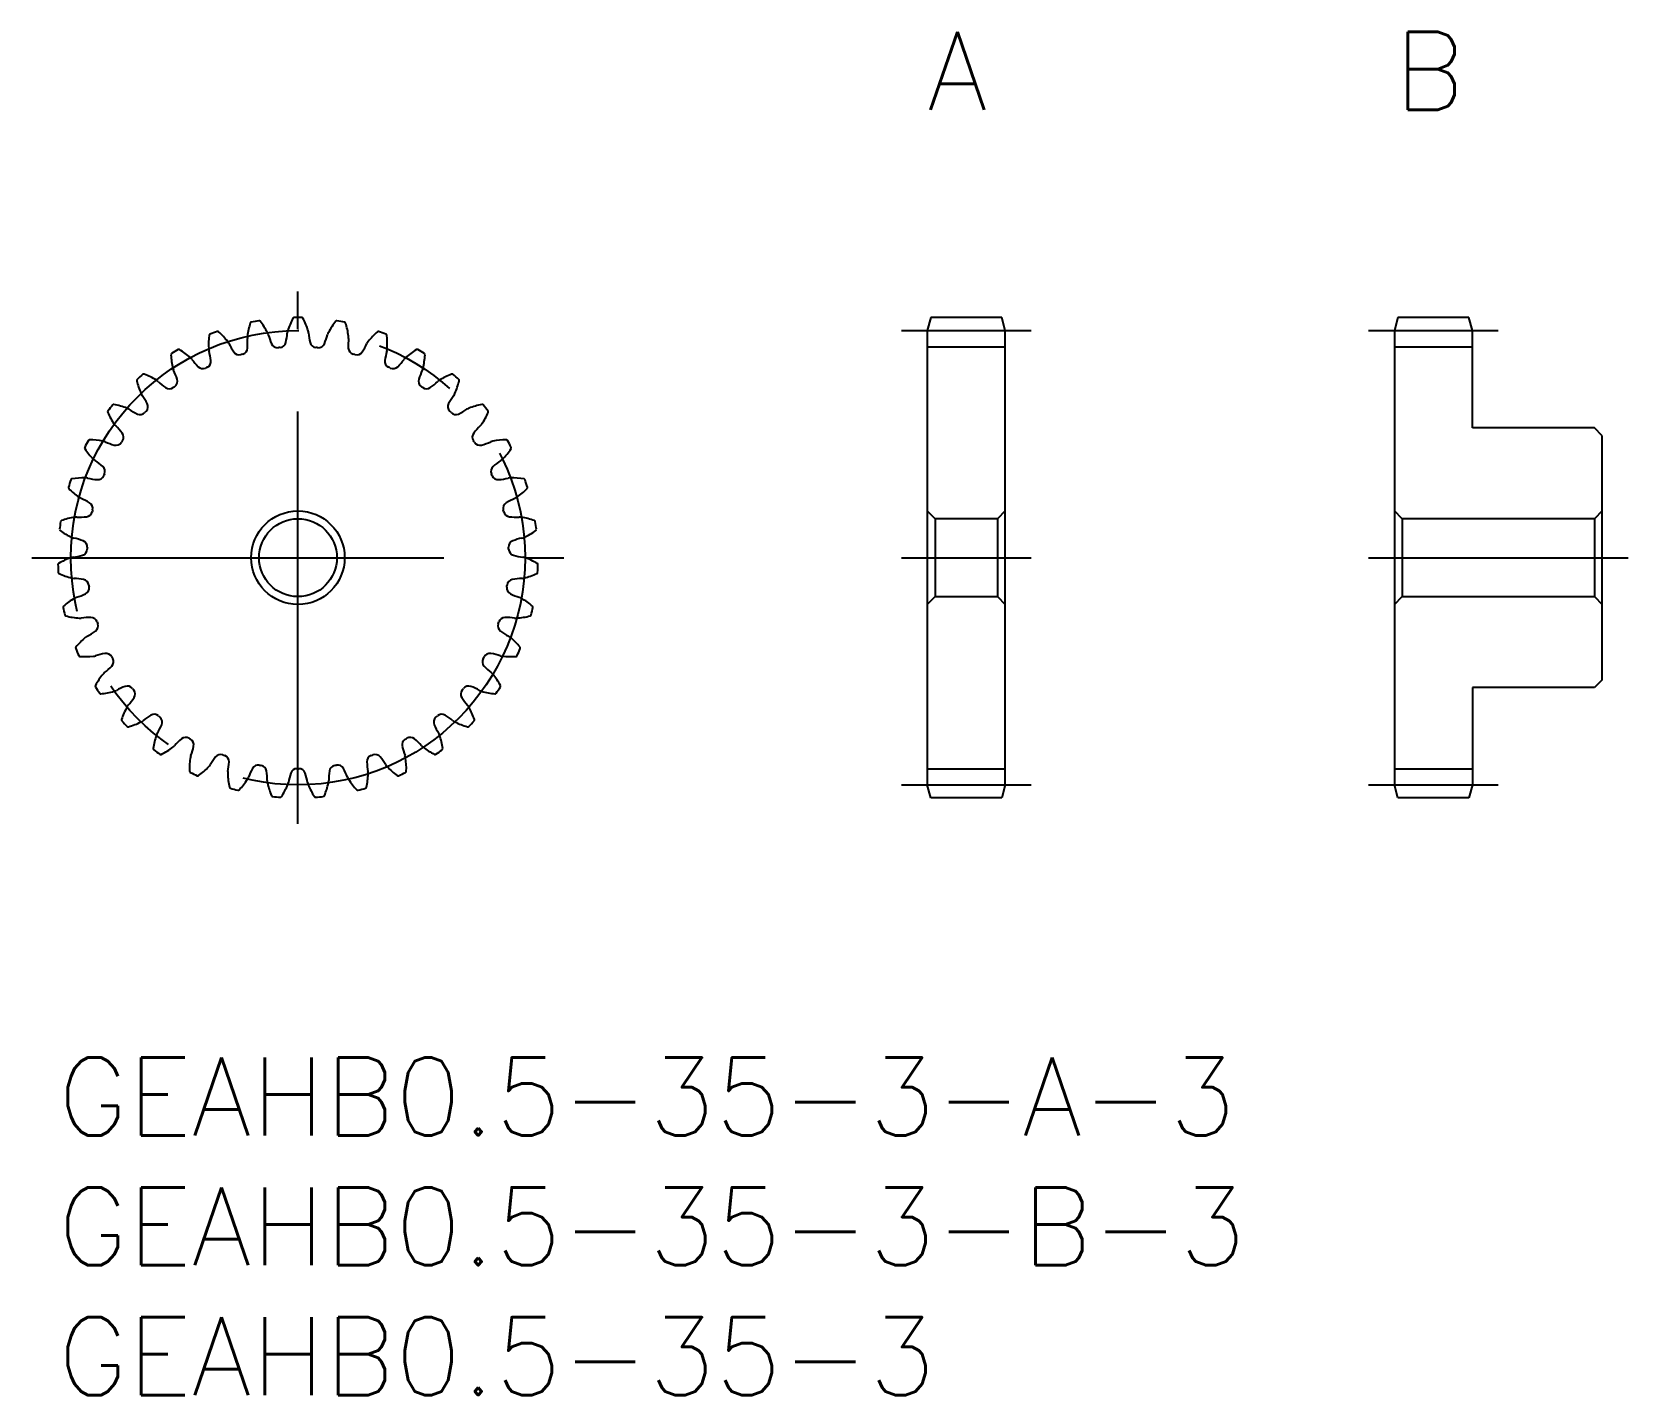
# Model space of a CAD drawing. Extents: x -1 to 60.5, y -13 to 39.5.
import ezdxf

# ---------------------------------------------------------------- set-up
doc = ezdxf.new("R2010")
doc.units = 0
doc.header["$LTSCALE"] = 0.5
doc.linetypes.add('CENTER', pattern=[50.8, 31.75, -6.35, 6.35, -6.35])
for name, color, linetype in [('MSM_CENTER', 1, 'CENTER'), ('MSM_CONTINUOUS', 7, 'CONTINUOUS'), ('MSM_PART_NUMBER', 7, 'CONTINUOUS')]:
    doc.layers.add(name, color=color, linetype=linetype)
doc.styles.get("Standard").update_dxf_attribs({"font": 'txt.shx', "height": 1, "bigfont": 'bigfont.shx'})

# ---------------------------------------------------------------- blocks, each defined once
blk = doc.blocks.new('*U3')
at = {"layer": 'MSM_PART_NUMBER'}
blk.add_text('GEAHB0.5-35-3-B-3', height=3, dxfattribs=at).set_placement((0, -8))
blk = doc.blocks.new('*U4')
at = {"layer": 'MSM_PART_NUMBER'}
blk.add_text('GEAHB0.5-35-3-A-3', height=3, dxfattribs=at).set_placement((0, -3))
blk = doc.blocks.new('*U5')
at = {"layer": 'MSM_PART_NUMBER'}
blk.add_text('GEAHB0.5-35-3', height=3, dxfattribs=at).set_placement((0, -13))
blk = doc.blocks.new('*U6')
at = {"layer": 'MSM_PART_NUMBER'}
blk.add_text('A', height=3, dxfattribs=at).set_placement((33.5, 36.5))
blk = doc.blocks.new('*U7')
at = {"layer": 'MSM_PART_NUMBER'}
blk.add_text('B', height=3, dxfattribs=at).set_placement((51.5, 36.5))

msp = doc.modelspace()

# ---------------------------------------------------------------- linework, layer by layer
at = {"layer": 'MSM_CENTER'}
for p, q in [((9.25, 9), (9.25, 29.5)), ((32.5, 28), (37.5, 28)), ((50.5, 28), (55.5, 28)), ((-1, 19.25), (19.5, 19.25)), ((32.5, 19.25), (37.5, 19.25)), ((50.5, 19.25), (60.5, 19.25)), ((32.5, 10.5), (37.5, 10.5)), ((50.5, 10.5), (55.5, 10.5))]:
    msp.add_line(p, q, dxfattribs=at)
msp.add_circle((9.25, 19.25), 8.75, dxfattribs=at)
at = {"layer": 'MSM_CONTINUOUS'}
for p, q in [((33.634, 28.5), (33.5, 28)), ((36.366, 28.5), (33.634, 28.5)), ((36.5, 28), (36.366, 28.5)), ((51.634, 28.5), (51.5, 28)), ((54.366, 28.5), (51.634, 28.5)), ((54.5, 28), (54.366, 28.5)), ((33.5, 28), (33.5, 10.5)), ((36.5, 10.5), (36.5, 28)), ((51.5, 28), (51.5, 10.5)), ((54.5, 24.25), (54.5, 28)), ((33.5, 27.375), (36.5, 27.375)), ((51.5, 27.375), (54.5, 27.375)), ((59.2, 24.25), (54.5, 24.25)), ((59.5, 23.95), (59.2, 24.25)), ((59.5, 14.55), (59.5, 23.95)), ((33.8, 20.75), (33.5, 21.05)), ((36.5, 21.05), (36.2, 20.75)), ((51.8, 20.75), (51.5, 21.05)), ((59.5, 21.05), (59.2, 20.75)), ((33.8, 20.75), (33.8, 17.75)), ((36.2, 20.75), (33.8, 20.75)), ((36.2, 20.75), (36.2, 17.75)), ((51.8, 20.75), (51.8, 17.75)), ((59.2, 20.75), (51.8, 20.75)), ((59.2, 20.75), (59.2, 17.75)), ((33.5, 17.45), (33.8, 17.75)), ((33.8, 17.75), (36.2, 17.75)), ((36.2, 17.75), (36.5, 17.45)), ((51.5, 17.45), (51.8, 17.75)), ((51.8, 17.75), (59.2, 17.75)), ((59.2, 17.75), (59.5, 17.45)), ((59.2, 14.25), (54.5, 14.25)), ((54.5, 14.25), (54.5, 10.5)), ((59.5, 14.55), (59.2, 14.25)), ((33.5, 11.125), (36.5, 11.125)), ((51.5, 11.125), (54.5, 11.125)), ((33.634, 10), (33.5, 10.5)), ((36.5, 10.5), (36.366, 10)), ((51.634, 10), (51.5, 10.5)), ((54.5, 10.5), (54.366, 10)), ((36.366, 10), (33.634, 10)), ((54.366, 10), (51.634, 10))]:
    msp.add_line(p, q, dxfattribs=at)
for radius in [1.8, 1.5]:
    msp.add_circle((9.25, 19.25), radius, dxfattribs=at)
for centre, radius, start, end in [((7.461, 28.274), 0.05, 101.21146, 162.61612), ((9.25, 19.25), 9.25, 99.35999, 101.21144), ((7.754, 28.328), 0.05, 37.9553, 99.35999), ((5.493, 26.564), 2.917, 27.71429, 37.9553), ((11.64, 27.118), 2.917, 152.33041, 162.57143), ((9.101, 28.449), 0.05, 90.92572, 152.33041), ((9.25, 19.25), 9.25, 89.07428, 90.92572), ((9.399, 28.449), 0.05, 27.66959, 89.07428), ((6.86, 27.118), 2.917, 17.42857, 27.66959), ((13.007, 26.564), 2.917, 142.0447, 152.28571), ((10.746, 28.328), 0.05, 80.64001, 142.0447), ((9.25, 19.25), 9.25, 78.78856, 80.64001), ((11.039, 28.274), 0.05, 17.38388, 78.78856), ((8.723, 27.456), 2.917, 172.90184, 183.14286), ((5.879, 27.81), 0.05, 111.49717, 172.90184), ((9.25, 19.25), 9.25, 109.64571, 111.49715), ((6.157, 27.914), 0.05, 48.24102, 109.64571), ((4.248, 25.776), 2.917, 38, 48.24102), ((7.711, 27.729), 0.411, 172.85707, 185.1697), ((4.62, 27.45), 2.692, 357.27067, 5.16977), ((10.197, 27.418), 2.917, 162.61612, 172.85714), ((7.711, 27.729), 0.411, 15.40173, 27.71436), ((10.704, 28.554), 2.692, 195.40166, 203.30075), ((6.159, 28.145), 2.692, 346.98496, 354.88406), ((9.25, 27.868), 0.411, 162.57135, 174.88398), ((9.25, 27.868), 0.411, 5.11602, 17.42865), ((12.341, 28.145), 2.692, 185.11594, 193.01504), ((7.796, 28.554), 2.692, 336.69925, 344.59834), ((10.789, 27.729), 0.411, 152.28564, 164.59827), ((8.303, 27.418), 2.917, 7.14286, 17.38388), ((13.88, 27.45), 2.692, 174.83023, 182.72933), ((10.789, 27.729), 0.411, 354.8303, 7.14293), ((14.252, 25.776), 2.917, 131.75898, 142), ((12.343, 27.914), 0.05, 70.35429, 131.75898), ((9.25, 19.25), 9.25, 68.50285, 70.35429), ((12.621, 27.81), 0.05, 7.09816, 68.50285), ((9.777, 27.456), 2.917, 356.85714, 7.09816), ((4.404, 27.07), 0.05, 121.78288, 183.18755), ((7.267, 27.23), 2.917, 183.18755, 193.42857), ((9.25, 19.25), 9.25, 119.93142, 121.78286), ((4.66, 27.223), 0.05, 58.52672, 119.93142), ((3.163, 24.778), 2.917, 48.28571, 58.52673), ((6.222, 27.318), 0.411, 183.14278, 195.45541), ((3.23, 26.491), 2.692, 7.55639, 15.45548), ((6.222, 27.318), 0.411, 25.68744, 38.00007), ((9.019, 28.664), 2.692, 205.68737, 213.58647), ((6.984, 27.313), 0.25, 213.58648, 285.69569), ((9.25, 19.25), 8.125, 105.16145, 105.69569), ((7.06, 27.333), 0.25, 285.16145, 357.27068), ((8.46, 27.588), 0.25, 203.30075, 275.40998), ((9.25, 19.25), 8.125, 94.87574, 95.40998), ((8.538, 27.595), 0.25, 274.87574, 346.98496), ((9.962, 27.595), 0.25, 193.01504, 265.12426), ((9.25, 19.25), 8.125, 84.59002, 85.12426), ((10.04, 27.588), 0.25, 264.59002, 336.69925), ((11.44, 27.333), 0.25, 182.72932, 254.83855), ((9.25, 19.25), 8.125, 74.30431, 74.83855), ((11.516, 27.313), 0.25, 254.30431, 326.41353), ((9.481, 28.664), 2.692, 326.41353, 334.31263), ((12.278, 27.318), 0.411, 141.99993, 154.31256), ((15.27, 26.491), 2.692, 164.54452, 172.44361), ((12.278, 27.318), 0.411, 344.54459, 356.85722), ((15.337, 24.778), 2.917, 121.47327, 131.71429), ((13.84, 27.223), 0.05, 60.06857, 121.4732), ((9.25, 19.25), 9.25, 58.21714, 60.06858), ((11.233, 27.23), 2.917, 346.57143, 356.81245), ((14.096, 27.07), 0.05, 356.81245, 58.21714), ((4.83, 26.648), 0.411, 193.4285, 205.74113), ((2.034, 25.3), 2.692, 17.8421, 25.7412), ((4.83, 26.648), 0.411, 35.97316, 48.28579), ((7.342, 28.471), 2.692, 215.97309, 223.87218), ((5.581, 26.779), 0.25, 223.87219, 295.98141), ((9.25, 19.25), 8.125, 115.44716, 115.98141), ((5.651, 26.812), 0.25, 295.44716, 7.55639), ((12.849, 26.812), 0.25, 172.44361, 244.55284), ((9.25, 19.25), 8.125, 64.01859, 64.55284), ((12.919, 26.779), 0.25, 244.01859, 316.12782), ((11.158, 28.471), 2.692, 316.12782, 324.02691), ((13.67, 26.648), 0.411, 131.71421, 144.02684), ((16.466, 25.3), 2.692, 154.2588, 162.1579), ((13.67, 26.648), 0.411, 334.25887, 346.5715), ((3.086, 26.08), 0.05, 132.0686, 193.47327), ((5.874, 26.747), 2.917, 193.47327, 203.71429), ((9.25, 19.25), 9.25, 130.21714, 132.06858), ((3.31, 26.275), 0.05, 68.81244, 130.21714), ((2.274, 23.602), 2.917, 58.57143, 68.81245), ((3.58, 25.74), 0.411, 46.25887, 58.5715), ((5.726, 27.982), 2.692, 226.2588, 234.1579), ((9.25, 19.25), 8.125, 125.73288, 126.26712), ((4.359, 26.048), 0.25, 305.73288, 17.84211), ((14.141, 26.048), 0.25, 162.15789, 234.26712), ((9.25, 19.25), 8.125, 53.73288, 54.26712), ((12.774, 27.982), 2.692, 305.8421, 313.7412), ((14.92, 25.74), 0.411, 121.4285, 133.74113), ((16.226, 23.602), 2.917, 111.18755, 121.42857), ((15.19, 26.275), 0.05, 49.78285, 111.18762), ((9.25, 19.25), 9.25, 47.93142, 49.78286), ((12.626, 26.747), 2.917, 336.28571, 346.52673), ((15.414, 26.08), 0.05, 346.52673, 47.93142), ((3.58, 25.74), 0.411, 203.71421, 216.02684), ((1.07, 23.914), 2.692, 28.12782, 36.02691), ((4.296, 26.002), 0.25, 234.15789, 306.26712), ((14.204, 26.002), 0.25, 233.73288, 305.84211), ((17.43, 23.914), 2.692, 143.97309, 151.87218), ((14.92, 25.74), 0.411, 323.97316, 336.28579), ((1.965, 24.869), 0.05, 142.3543, 203.75898), ((4.589, 26.024), 2.917, 203.75898, 214), ((9.25, 19.25), 9.25, 140.50285, 142.35429), ((2.151, 25.102), 0.05, 79.09815, 140.50285), ((1.609, 22.287), 2.917, 68.85714, 79.09816), ((2.512, 24.623), 0.411, 56.54459, 68.85722), ((4.223, 27.213), 2.692, 236.54452, 244.44361), ((3.17, 25.009), 0.25, 244.44361, 316.55284), ((9.25, 19.25), 8.125, 136.01859, 136.55284), ((3.224, 25.066), 0.25, 316.01859, 28.12782), ((15.276, 25.066), 0.25, 151.87218, 223.98141), ((9.25, 19.25), 8.125, 43.44716, 43.98141), ((15.33, 25.009), 0.25, 223.44716, 295.55639), ((14.277, 27.213), 2.692, 295.55639, 303.45548), ((15.988, 24.623), 0.411, 111.14278, 123.45541), ((16.891, 22.287), 2.917, 100.90184, 111.14286), ((13.911, 26.024), 2.917, 326, 336.24102), ((16.349, 25.102), 0.05, 39.49716, 100.90177), ((9.25, 19.25), 9.25, 37.64571, 39.49715), ((16.535, 24.869), 0.05, 336.24102, 37.64571), ((2.512, 24.623), 0.411, 213.99993, 226.31256), ((0.368, 22.379), 2.692, 38.41353, 46.31263), ((2.282, 23.896), 0.25, 326.30431, 38.41353), ((16.218, 23.896), 0.25, 141.58647, 213.69569), ((18.132, 22.379), 2.692, 133.68737, 141.58647), ((15.988, 24.623), 0.411, 313.68744, 326.00007), ((1.079, 23.478), 0.05, 152.64002, 214.04463), ((9.25, 19.25), 9.25, 150.78856, 152.64001), ((3.454, 25.083), 2.917, 214.04469, 224.28571), ((1.22, 23.74), 0.05, 89.38387, 150.78856), ((1.189, 20.873), 2.917, 79.14286, 89.38388), ((1.661, 23.334), 0.411, 66.8303, 79.14293), ((2.882, 26.187), 2.692, 246.83023, 254.72933), ((2.239, 23.831), 0.25, 254.72933, 326.83855), ((9.25, 19.25), 8.125, 146.30431, 146.83855), ((9.25, 19.25), 8.125, 33.16145, 33.69569), ((16.261, 23.831), 0.25, 213.16145, 285.27068), ((15.618, 26.187), 2.692, 285.27067, 293.16977), ((16.839, 23.334), 0.411, 100.85707, 113.1697), ((17.311, 20.873), 2.917, 90.61612, 100.85714), ((15.046, 25.083), 2.917, 315.71429, 325.9553), ((17.28, 23.74), 0.05, 29.21143, 90.61606), ((9.25, 19.25), 9.25, 27.35999, 29.21144), ((17.421, 23.478), 0.05, 325.9553, 27.35999), ((1.661, 23.334), 0.411, 224.28564, 236.59827), ((-0.048, 20.743), 2.692, 48.69925, 56.59834), ((1.564, 22.577), 0.25, 336.59002, 48.69925), ((16.936, 22.577), 0.25, 131.30075, 203.40998), ((18.548, 20.743), 2.692, 123.40166, 131.30075), ((16.839, 23.334), 0.411, 303.40173, 315.71436), ((9.25, 19.25), 9.25, 161.07428, 162.92572), ((0.547, 22.234), 0.05, 99.66959, 161.07428), ((1.029, 19.408), 2.917, 89.42857, 99.66959), ((1.054, 21.913), 0.411, 77.11602, 89.42865), ((1.746, 24.939), 2.692, 257.11594, 265.01504), ((1.534, 22.506), 0.25, 265.01504, 337.12426), ((9.25, 19.25), 8.125, 156.59002, 157.12426), ((9.25, 19.25), 8.125, 22.87574, 23.40998), ((16.966, 22.506), 0.25, 202.87574, 274.98496), ((16.754, 24.939), 2.692, 274.98496, 282.88406), ((17.446, 21.913), 0.411, 90.57135, 102.88398), ((17.471, 19.408), 2.917, 80.33041, 90.57143), ((17.953, 22.234), 0.05, 18.92571, 80.33041), ((9.25, 19.25), 9.25, 17.07428, 18.92572), ((0.455, 21.951), 0.05, 162.92573, 224.33034), ((2.506, 23.954), 2.917, 224.33041, 234.57143), ((1.054, 21.913), 0.411, 234.57135, 246.88398), ((-0.165, 19.059), 2.692, 58.98496, 66.88406), ((18.665, 19.059), 2.692, 113.11594, 121.01504), ((17.446, 21.913), 0.411, 293.11602, 305.42865), ((15.994, 23.954), 2.917, 305.42857, 315.66959), ((18.045, 21.951), 0.05, 315.66959, 17.07428), ((1.076, 21.076), 0.25, 275.30075, 347.40998), ((1.094, 21.152), 0.25, 346.87574, 58.98496), ((9.25, 19.25), 8.125, 166.87574, 167.40998), ((17.406, 21.152), 0.25, 121.01504, 193.12426), ((9.25, 19.25), 8.125, 12.59002, 13.12426), ((17.424, 21.076), 0.25, 192.59002, 264.69925), ((9.25, 19.25), 9.25, 171.35999, 173.21144), ((0.115, 20.337), 0.05, 173.21144, 234.61606), ((1.774, 22.675), 2.917, 234.61612, 244.85714), ((0.154, 20.632), 0.05, 109.9553, 171.35999), ((1.133, 17.938), 2.917, 99.71429, 109.9553), ((0.71, 20.407), 0.411, 87.40173, 99.71436), ((0.851, 23.507), 2.692, 267.40166, 275.30075), ((17.649, 23.507), 2.692, 264.69925, 272.59834), ((17.79, 20.407), 0.411, 80.28564, 92.59827), ((17.367, 17.938), 2.917, 70.04469, 80.28571), ((16.726, 22.675), 2.917, 295.14286, 305.38388), ((18.346, 20.632), 0.05, 8.64, 70.04463), ((9.25, 19.25), 9.25, 6.78856, 8.64001), ((18.385, 20.337), 0.05, 305.38388, 6.78856), ((0.71, 20.407), 0.411, 244.85707, 257.1697), ((0.021, 17.381), 2.692, 69.27067, 77.16977), ((0.885, 19.665), 0.25, 357.16145, 69.27068), ((17.615, 19.665), 0.25, 110.72932, 182.83855), ((18.479, 17.381), 2.692, 102.83023, 110.72933), ((17.79, 20.407), 0.411, 282.8303, 295.14293), ((1.498, 16.509), 2.917, 110, 120.24102), ((0.641, 18.863), 0.411, 97.68744, 110.00007), ((0.226, 21.939), 2.692, 277.68737, 285.58647), ((0.882, 19.587), 0.25, 285.58648, 357.69569), ((9.25, 19.25), 8.125, 177.16145, 177.69569), ((9.25, 19.25), 8.125, 2.30431, 2.83855), ((17.618, 19.587), 0.25, 182.30431, 254.41353), ((18.274, 21.939), 2.692, 254.41353, 262.31263), ((17.859, 18.863), 0.411, 69.99993, 82.31256), ((17.002, 16.509), 2.917, 59.75898, 70), ((0.054, 18.986), 0.05, 120.24102, 181.64571), ((9.25, 19.25), 9.25, 181.64571, 183.49715), ((0.067, 18.689), 0.05, 183.49716, 244.90177), ((1.283, 21.285), 2.917, 244.90184, 255.14286), ((0.641, 18.863), 0.411, 255.14278, 267.45541), ((0.503, 15.763), 2.692, 79.55639, 87.45548), ((17.997, 15.763), 2.692, 92.54452, 100.44361), ((17.859, 18.863), 0.411, 272.54459, 284.85722), ((17.217, 21.285), 2.917, 284.85714, 295.09816), ((18.433, 18.689), 0.05, 295.09816, 356.50285), ((18.446, 18.986), 0.05, 358.35429, 59.75898), ((9.25, 19.25), 9.25, 356.50285, 358.35429), ((-0.11, 20.285), 2.692, 287.97309, 295.87218), ((0.946, 18.165), 0.25, 7.44716, 79.55639), ((0.956, 18.087), 0.25, 295.87218, 7.98141), ((9.25, 19.25), 8.125, 187.44716, 187.98141), ((17.544, 18.087), 0.25, 172.01859, 244.12782), ((9.25, 19.25), 8.125, 352.01859, 352.55284), ((17.554, 18.165), 0.25, 100.44361, 172.55284), ((18.61, 20.285), 2.692, 244.12782, 252.02691), ((0.249, 17.348), 0.05, 130.52673, 191.93142), ((9.25, 19.25), 9.25, 191.93142, 193.78286), ((2.112, 15.169), 2.917, 120.28571, 130.52673), ((0.848, 17.332), 0.411, 107.97316, 120.28579), ((17.652, 17.332), 0.411, 59.71421, 72.02684), ((16.388, 15.169), 2.917, 49.47327, 59.71429), ((9.25, 19.25), 9.25, 346.21714, 348.06858), ((18.251, 17.348), 0.05, 348.06858, 49.47327), ((0.315, 17.058), 0.05, 193.78287, 255.18748), ((1.048, 19.83), 2.917, 255.18755, 265.42857), ((0.848, 17.332), 0.411, 265.4285, 277.74113), ((1.266, 14.257), 2.692, 89.8421, 97.7412), ((1.273, 16.699), 0.25, 17.73288, 89.84211), ((1.297, 16.625), 0.25, 306.15789, 18.26712), ((9.25, 19.25), 8.125, 197.73288, 198.26712), ((17.203, 16.625), 0.25, 161.73288, 233.84211), ((9.25, 19.25), 8.125, 341.73288, 342.26712), ((17.227, 16.699), 0.25, 90.15789, 162.26712), ((17.234, 14.257), 2.692, 82.2588, 90.1579), ((17.652, 17.332), 0.411, 262.25887, 274.5715), ((17.452, 19.83), 2.917, 274.57143, 284.81245), ((18.185, 17.058), 0.05, 284.81245, 346.21714), ((2.955, 13.96), 2.917, 130.57143, 140.81245), ((1.326, 15.863), 0.411, 118.25887, 130.5715), ((-0.144, 18.597), 2.692, 298.2588, 306.1579), ((18.644, 18.597), 2.692, 233.8421, 241.7412), ((17.174, 15.863), 0.411, 49.4285, 61.74113), ((15.545, 13.96), 2.917, 39.18755, 49.42857), ((0.733, 15.771), 0.05, 140.81245, 202.21714), ((9.25, 19.25), 9.25, 202.21714, 204.06858), ((0.85, 15.498), 0.05, 204.06859, 265.4732), ((1.076, 18.356), 2.917, 265.47327, 275.71429), ((1.326, 15.863), 0.411, 275.71421, 288.02684), ((2.286, 12.912), 2.692, 100.12782, 108.02691), ((1.857, 15.316), 0.25, 28.01859, 100.12782), ((9.25, 19.25), 8.125, 208.01859, 208.55284), ((9.25, 19.25), 8.125, 331.44716, 331.98141), ((16.643, 15.316), 0.25, 79.87218, 151.98141), ((16.214, 12.912), 2.692, 71.97309, 79.87218), ((17.174, 15.863), 0.411, 251.97316, 264.28579), ((17.424, 18.356), 2.917, 264.28571, 274.52673), ((17.65, 15.498), 0.05, 274.52673, 335.93142), ((9.25, 19.25), 9.25, 335.93142, 337.78286), ((17.767, 15.771), 0.05, 337.78286, 39.18755), ((4.001, 12.921), 2.917, 140.85714, 151.09816), ((2.058, 14.502), 0.411, 128.54459, 140.85722), ((0.124, 16.93), 2.692, 308.54452, 316.44361), ((1.894, 15.247), 0.25, 316.44362, 28.55284), ((16.606, 15.247), 0.25, 151.44716, 223.55639), ((18.376, 16.93), 2.692, 223.55639, 231.45548), ((16.442, 14.502), 0.411, 39.14278, 51.45541), ((14.499, 12.921), 2.917, 28.90184, 39.14286), ((1.491, 14.306), 0.05, 151.09816, 212.50285), ((9.25, 19.25), 9.25, 212.50285, 214.35429), ((3.53, 11.77), 2.692, 110.41353, 118.31263), ((2.678, 14.059), 0.25, 38.30431, 110.41353), ((9.25, 19.25), 8.125, 218.30431, 218.83855), ((2.727, 13.998), 0.25, 326.72933, 38.83855), ((15.773, 13.998), 0.25, 141.16145, 213.27068), ((9.25, 19.25), 8.125, 321.16145, 321.69569), ((15.822, 14.059), 0.25, 69.58647, 141.69569), ((14.97, 11.77), 2.692, 61.68737, 69.58647), ((9.25, 19.25), 9.25, 325.64571, 327.49715), ((17.009, 14.306), 0.05, 327.49715, 28.90184), ((1.655, 14.058), 0.05, 214.35429, 275.75891), ((1.367, 16.911), 2.917, 275.75898, 286), ((2.058, 14.502), 0.411, 285.99993, 298.31256), ((3.021, 13.294), 0.411, 138.8303, 151.14293), ((0.685, 15.338), 2.692, 318.83023, 326.72933), ((17.815, 15.338), 2.692, 213.27067, 221.16977), ((15.479, 13.294), 0.411, 28.85707, 41.1697), ((16.442, 14.502), 0.411, 241.68744, 254.00007), ((17.133, 16.911), 2.917, 254, 264.24102), ((16.845, 14.058), 0.05, 264.24102, 325.64571), ((2.498, 13), 0.05, 161.38388, 222.78856), ((5.215, 12.085), 2.917, 151.14286, 161.38388), ((9.25, 19.25), 9.25, 222.78856, 224.64001), ((1.912, 15.541), 2.917, 286.0447, 296.28571), ((3.021, 13.294), 0.411, 296.28564, 308.59827), ((4.957, 10.869), 2.692, 120.69925, 128.59834), ((3.71, 12.969), 0.25, 48.59002, 120.69925), ((9.25, 19.25), 8.125, 228.59002, 229.12426), ((3.769, 12.917), 0.25, 337.01505, 49.12426), ((14.731, 12.917), 0.25, 130.87574, 202.98496), ((9.25, 19.25), 8.125, 310.87574, 311.40998), ((14.79, 12.969), 0.25, 59.30075, 131.40998), ((13.543, 10.869), 2.692, 51.40166, 59.30075), ((15.479, 13.294), 0.411, 231.40173, 243.71436), ((16.588, 15.541), 2.917, 243.71429, 253.9553), ((9.25, 19.25), 9.25, 315.35999, 317.21144), ((13.285, 12.085), 2.917, 18.61612, 28.85714), ((16.002, 13), 0.05, 317.21144, 18.61606), ((2.704, 12.786), 0.05, 224.64001, 286.0447), ((6.559, 11.48), 2.917, 161.42857, 171.66959), ((4.184, 12.278), 0.411, 149.11602, 161.42865), ((1.521, 13.871), 2.692, 329.11594, 337.01504), ((4.921, 12.081), 0.25, 58.87574, 130.98496), ((13.579, 12.081), 0.25, 49.01504, 121.12426), ((16.979, 13.871), 2.692, 202.98496, 210.88406), ((14.316, 12.278), 0.411, 18.57135, 30.88398), ((11.941, 11.48), 2.917, 8.33041, 18.57143), ((15.796, 12.786), 0.05, 253.9553, 315.35999), ((3.723, 11.895), 0.05, 171.66959, 233.07428), ((9.25, 19.25), 9.25, 233.07428, 234.92572), ((2.692, 14.29), 2.917, 296.33041, 306.57143), ((4.184, 12.278), 0.411, 306.57135, 318.88398), ((6.523, 10.237), 2.692, 130.98496, 138.88406), ((9.25, 19.25), 8.125, 238.87574, 239.40998), ((4.988, 12.041), 0.25, 347.30076, 59.40998), ((2.605, 12.577), 2.692, 339.40166, 347.30075), ((13.512, 12.041), 0.25, 120.59002, 192.69925), ((15.895, 12.577), 2.692, 192.69925, 200.59834), ((9.25, 19.25), 8.125, 300.59002, 301.12426), ((11.977, 10.237), 2.692, 41.11594, 49.01504), ((14.316, 12.278), 0.411, 221.11602, 233.42865), ((15.808, 14.29), 2.917, 233.42857, 243.66959), ((9.25, 19.25), 9.25, 305.07428, 306.92572), ((14.777, 11.895), 0.05, 306.92572, 8.33034), ((3.963, 11.721), 0.05, 234.92572, 296.33034), ((7.99, 11.124), 2.917, 171.71429, 181.9553), ((5.511, 11.485), 0.411, 159.40173, 171.71436), ((3.683, 13.199), 2.917, 306.61612, 316.85714), ((5.511, 11.485), 0.411, 316.85707, 329.1697), ((8.176, 9.895), 2.692, 141.27067, 149.16977), ((6.271, 11.423), 0.25, 69.16145, 141.27068), ((9.25, 19.25), 8.125, 249.16145, 249.69569), ((6.344, 11.395), 0.25, 357.58648, 69.69569), ((3.904, 11.498), 2.692, 349.68737, 357.58647), ((9.864, 9.853), 2.692, 151.55639, 159.45548), ((7.716, 11.017), 0.25, 79.44716, 151.55639), ((9.25, 19.25), 8.125, 259.44716, 259.98141), ((7.793, 11.003), 0.25, 7.87219, 79.98141), ((9.211, 10.875), 0.25, 89.73288, 161.84211), ((9.25, 19.25), 8.125, 269.73288, 270.26712), ((9.289, 10.875), 0.25, 18.15791, 90.26712), ((10.707, 11.003), 0.25, 100.01859, 172.12782), ((9.25, 19.25), 8.125, 280.01859, 280.55284), ((10.784, 11.017), 0.25, 28.44362, 100.55284), ((8.636, 9.853), 2.692, 20.54452, 28.44361), ((12.156, 11.395), 0.25, 110.30431, 182.41353), ((14.596, 11.498), 2.692, 182.41353, 190.31263), ((9.25, 19.25), 8.125, 290.30431, 290.83855), ((12.229, 11.423), 0.25, 38.72932, 110.83855), ((10.324, 9.895), 2.692, 30.83023, 38.72933), ((12.989, 11.485), 0.411, 210.8303, 223.14293), ((14.817, 13.199), 2.917, 223.14286, 233.38388), ((12.989, 11.485), 0.411, 8.28564, 20.59827), ((10.51, 11.124), 2.917, 358.0447, 8.28571), ((14.537, 11.721), 0.05, 243.66959, 305.07428), ((5.125, 11.027), 0.05, 181.9553, 243.35999), ((9.25, 19.25), 9.25, 243.35999, 245.21144), ((5.393, 10.898), 0.05, 245.21145, 306.61612), ((6.957, 10.943), 0.411, 169.68744, 182.00007), ((9.461, 11.03), 2.917, 182, 192.24102), ((4.853, 12.302), 2.917, 316.90184, 327.14286), ((6.957, 10.943), 0.411, 327.14278, 339.45541), ((5.374, 10.668), 2.692, 359.97309, 7.87218), ((8.477, 10.667), 0.411, 179.97316, 192.28579), ((10.925, 11.2), 2.917, 192.28571, 202.52673), ((6.164, 11.628), 2.917, 327.18755, 337.42857), ((8.477, 10.667), 0.411, 337.4285, 349.74113), ((11.532, 10.114), 2.692, 161.8421, 169.7412), ((6.968, 10.114), 2.692, 10.2588, 18.1579), ((10.023, 10.667), 0.411, 190.25887, 202.5715), ((12.336, 11.628), 2.917, 202.57143, 212.81245), ((7.575, 11.2), 2.917, 337.47327, 347.71429), ((10.023, 10.667), 0.411, 347.71421, 0.02684), ((13.126, 10.668), 2.692, 172.12782, 180.02691), ((11.543, 10.943), 0.411, 200.54459, 212.85722), ((13.647, 12.302), 2.917, 212.85714, 223.09816), ((9.039, 11.03), 2.917, 347.75898, 358), ((11.543, 10.943), 0.411, 357.99993, 10.31256), ((13.107, 10.898), 0.05, 233.38388, 294.78856), ((9.25, 19.25), 9.25, 294.78856, 296.64001), ((13.375, 11.027), 0.05, 296.64001, 358.0447), ((6.66, 10.422), 0.05, 192.24102, 253.64571), ((9.25, 19.25), 9.25, 253.64571, 255.49715), ((6.946, 10.343), 0.05, 255.49715, 316.90177), ((8.277, 10.102), 0.05, 202.52673, 263.93142), ((9.25, 19.25), 9.25, 263.93142, 265.78286), ((8.573, 10.075), 0.05, 265.78286, 327.18748), ((9.927, 10.075), 0.05, 212.81245, 274.21714), ((9.25, 19.25), 9.25, 274.21714, 276.06858), ((10.223, 10.102), 0.05, 276.06858, 337.47327), ((11.554, 10.343), 0.05, 223.09816, 284.50285), ((9.25, 19.25), 9.25, 284.50285, 286.35429), ((11.84, 10.422), 0.05, 286.35429, 347.75898)]:
    msp.add_arc(centre, radius, start, end, dxfattribs=at)

# ---------------------------------------------------------------- block references
for name in ['*U6', '*U7', '*U4', '*U3', '*U5']:
    msp.add_blockref(name, (0, 0), dxfattribs=at)

doc.saveas('drawing.dxf')
